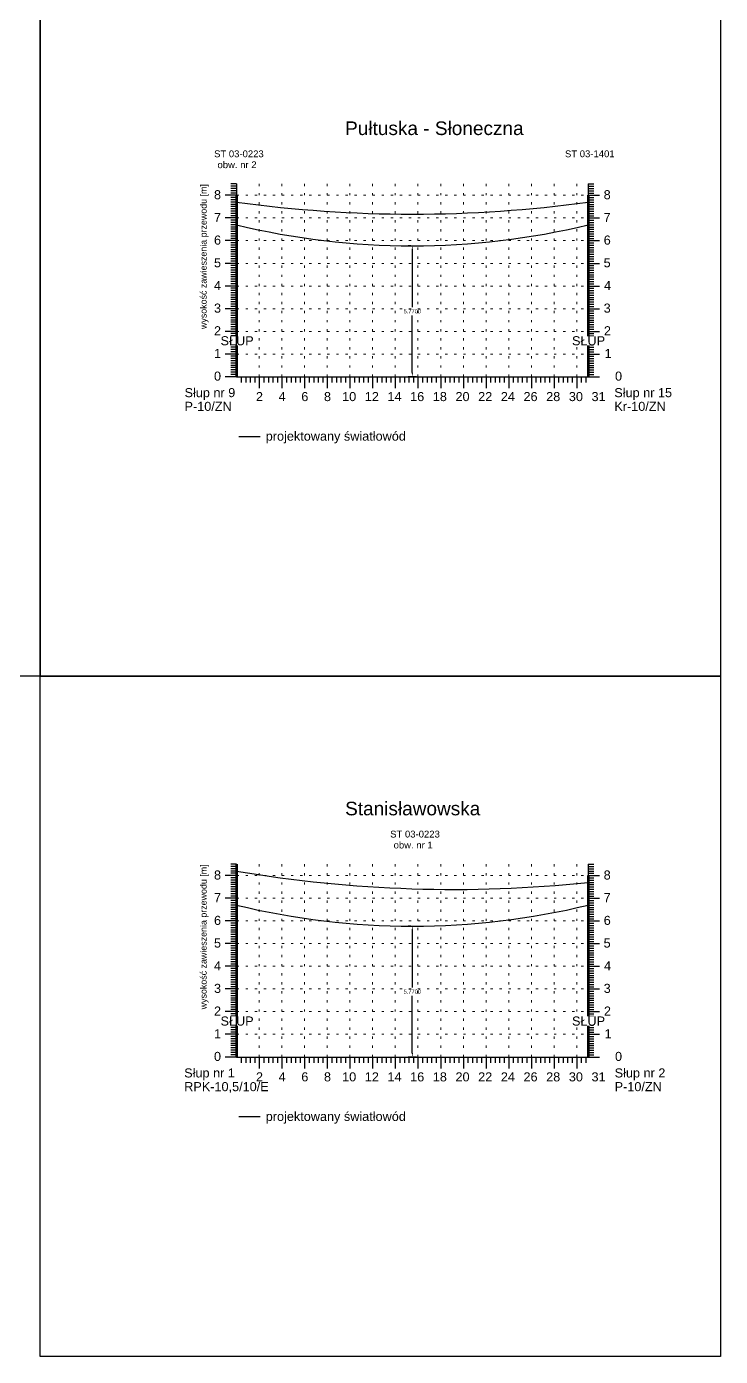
# Model space of a CAD drawing. Header units: metres. Extents: x -155 to 1812, y 681 to 886.
# Drawn here: x 593.9 to 624.5, y 740.5 to 799.2 of the extents above; entities that cross this region are included whole.
import ezdxf

# ---------------------------------------------------------------- set-up
doc = ezdxf.new("R2010")
doc.units = ezdxf.units.M
doc.header["$MEASUREMENT"] = 0
doc.linetypes.add('ACAD_ISO07W100', pattern=[3, 0, -3])
doc.layers.add('ramka', color=7, linetype='Continuous', plot=False)
doc.styles.get("Standard").update_dxf_attribs({"font": 'arial.ttf'})
doc.dimstyles.get("Standard").update_dxf_attribs({"dimtxt": 0.18, "dimasz": 0.18, "dimexe": 0.18, "dimexo": 0.0625, "dimgap": 0.09, "dimtad": 0, "dimtih": 1, "dimtoh": 1, "dimdec": 4, "dimzin": 0, "dimdsep": 46, "dimtxsty": 'Standard', "dimcen": 0.09, "dimadec": 0, "dimazin": 0, "dimtfac": 1, "dimtdec": 4, "dimtofl": 0, "dimtmove": 0, "dimatfit": 3, "dimfxl": 1, "dimtolj": 1, "dimtzin": 0, "dimarcsym": 0})

# ---------------------------------------------------------------- blocks, each defined once
blk = doc.blocks.new('*D354')
at = {"color": 0, "lineweight": -2}
for p, q in [((610.893, 789.495), (610.775, 789.495)), ((610.955, 789.315), (610.955, 786.792)), ((610.955, 783.905), (610.955, 786.428)), ((611.143, 783.725), (610.775, 783.725))]:
    blk.add_line(p, q, dxfattribs=at)
at = {"color": 0}
for points in [[(610.985, 789.315), (610.925, 789.315), (610.955, 789.495)], [(610.925, 783.905), (610.985, 783.905), (610.955, 783.725)]]:
    blk.add_solid(points, dxfattribs=at)
at = {"layer": 'Defpoints', "color": 0}
for p in [(610.955, 789.495), (610.955, 783.725), (611.205, 783.725)]:
    blk.add_point(p, dxfattribs=at)
at = {"color": 0, "lineweight": 25, "insert": (610.955, 786.61), "char_height": 0.18, "attachment_point": 5}
blk.add_mtext('\\A1;5.7700', dxfattribs=at)
blk = doc.blocks.new('*D245')
at = {"color": 0, "lineweight": -2}
for p, q in [((610.893, 759.495), (610.775, 759.495)), ((610.955, 759.315), (610.955, 756.792)), ((610.955, 753.905), (610.955, 756.428)), ((611.143, 753.725), (610.775, 753.725))]:
    blk.add_line(p, q, dxfattribs=at)
at = {"color": 0}
for points in [[(610.985, 759.315), (610.925, 759.315), (610.955, 759.495)], [(610.925, 753.905), (610.985, 753.905), (610.955, 753.725)]]:
    blk.add_solid(points, dxfattribs=at)
at = {"layer": 'Defpoints', "color": 0}
for p in [(610.955, 759.495), (610.955, 753.725), (611.205, 753.725)]:
    blk.add_point(p, dxfattribs=at)
at = {"color": 0, "lineweight": 25, "insert": (610.955, 756.61), "char_height": 0.18, "attachment_point": 5}
blk.add_mtext('\\A1;5.7700', dxfattribs=at)

msp = doc.modelspace()

# ---------------------------------------------------------------- linework, layer by layer
for p, q in [((603.2051, 791.72519), (602.7051, 791.72519)), ((603.2051, 791.72519), (602.7051, 791.72519)), ((603.2051, 792.22519), (602.9551, 792.22519)), ((603.2051, 792.12519), (602.9551, 792.12519)), ((603.2051, 792.02519), (602.9551, 792.02519)), ((603.2051, 791.92519), (602.9551, 791.92519)), ((603.2051, 791.82519), (602.9551, 791.82519)), ((603.2051, 792.22519), (603.2051, 783.72519)), ((618.7051, 792.22519), (618.7051, 783.72519)), ((618.7051, 792.22519), (618.9551, 792.22519)), ((618.7051, 792.12519), (618.9551, 792.12519)), ((618.7051, 792.02519), (618.9551, 792.02519)), ((618.7051, 791.92519), (618.9551, 791.92519)), ((618.7051, 791.82519), (618.9551, 791.82519)), ((618.7051, 791.72519), (619.2051, 791.72519)), ((618.7051, 791.72519), (619.2051, 791.72519)), ((603.2051, 791.62519), (602.9551, 791.62519)), ((603.2051, 791.52519), (602.9551, 791.52519)), ((603.2051, 791.42519), (602.9551, 791.42519)), ((603.2051, 791.32519), (602.9551, 791.32519)), ((603.2051, 791.22519), (602.9551, 791.22519)), ((603.2051, 791.12519), (602.9551, 791.12519)), ((618.7051, 791.62519), (618.9551, 791.62519)), ((618.7051, 791.52519), (618.9551, 791.52519)), ((618.7051, 791.42519), (618.9551, 791.42519)), ((618.7051, 791.32519), (618.9551, 791.32519)), ((618.7051, 791.22519), (618.9551, 791.22519)), ((618.7051, 791.12519), (618.9551, 791.12519)), ((603.2051, 790.72519), (602.7051, 790.72519)), ((603.2051, 790.72519), (602.7051, 790.72519)), ((603.2051, 791.02519), (602.9551, 791.02519)), ((603.2051, 790.92519), (602.9551, 790.92519)), ((603.2051, 790.82519), (602.9551, 790.82519)), ((603.2051, 790.62519), (602.9551, 790.62519)), ((603.2051, 790.52519), (602.9551, 790.52519)), ((618.7051, 791.02519), (618.9551, 791.02519)), ((618.7051, 790.92519), (618.9551, 790.92519)), ((618.7051, 790.82519), (618.9551, 790.82519)), ((618.7051, 790.72519), (619.2051, 790.72519)), ((618.7051, 790.72519), (619.2051, 790.72519)), ((618.7051, 790.62519), (618.9551, 790.62519)), ((618.7051, 790.52519), (618.9551, 790.52519)), ((603.2051, 790.42519), (602.9551, 790.42519)), ((603.2051, 790.32519), (602.9551, 790.32519)), ((603.2051, 790.22519), (602.9551, 790.22519)), ((603.2051, 790.12519), (602.9551, 790.12519)), ((603.2051, 790.02519), (602.9551, 790.02519)), ((618.7051, 790.42519), (618.9551, 790.42519)), ((618.7051, 790.32519), (618.9551, 790.32519)), ((618.7051, 790.22519), (618.9551, 790.22519)), ((618.7051, 790.12519), (618.9551, 790.12519)), ((618.7051, 790.02519), (618.9551, 790.02519)), ((603.2051, 789.72519), (602.7051, 789.72519)), ((603.2051, 789.72519), (602.7051, 789.72519)), ((603.2051, 789.92519), (602.9551, 789.92519)), ((603.2051, 789.82519), (602.9551, 789.82519)), ((603.2051, 789.62519), (602.9551, 789.62519)), ((603.2051, 789.52519), (602.9551, 789.52519)), ((603.2051, 789.42519), (602.9551, 789.42519)), ((618.7051, 789.92519), (618.9551, 789.92519)), ((618.7051, 789.82519), (618.9551, 789.82519)), ((618.7051, 789.72519), (619.2051, 789.72519)), ((618.7051, 789.72519), (619.2051, 789.72519)), ((618.7051, 789.62519), (618.9551, 789.62519)), ((618.7051, 789.52519), (618.9551, 789.52519)), ((618.7051, 789.42519), (618.9551, 789.42519)), ((603.2051, 789.32519), (602.9551, 789.32519)), ((603.2051, 789.22519), (602.9551, 789.22519)), ((603.2051, 789.12519), (602.9551, 789.12519)), ((603.2051, 789.02519), (602.9551, 789.02519)), ((603.2051, 788.92519), (602.9551, 788.92519)), ((603.2051, 788.82519), (602.9551, 788.82519)), ((618.7051, 789.32519), (618.9551, 789.32519)), ((618.7051, 789.22519), (618.9551, 789.22519)), ((618.7051, 789.12519), (618.9551, 789.12519)), ((618.7051, 789.02519), (618.9551, 789.02519)), ((618.7051, 788.92519), (618.9551, 788.92519)), ((618.7051, 788.82519), (618.9551, 788.82519)), ((603.2051, 788.72519), (602.7051, 788.72519)), ((603.2051, 788.72519), (602.7051, 788.72519)), ((603.2051, 788.62519), (602.9551, 788.62519)), ((603.2051, 788.52519), (602.9551, 788.52519)), ((603.2051, 788.42519), (602.9551, 788.42519)), ((603.2051, 788.32519), (602.9551, 788.32519)), ((603.2051, 788.22519), (602.9551, 788.22519)), ((618.7051, 788.72519), (619.2051, 788.72519)), ((618.7051, 788.72519), (619.2051, 788.72519)), ((618.7051, 788.62519), (618.9551, 788.62519)), ((618.7051, 788.52519), (618.9551, 788.52519)), ((618.7051, 788.42519), (618.9551, 788.42519)), ((618.7051, 788.32519), (618.9551, 788.32519)), ((618.7051, 788.22519), (618.9551, 788.22519)), ((603.2051, 787.72519), (602.7051, 787.72519)), ((603.2051, 787.72519), (602.7051, 787.72519)), ((603.2051, 788.12519), (602.9551, 788.12519)), ((603.2051, 788.02519), (602.9551, 788.02519)), ((603.2051, 787.92519), (602.9551, 787.92519)), ((603.2051, 787.82519), (602.9551, 787.82519)), ((603.2051, 787.62519), (602.9551, 787.62519)), ((618.7051, 788.12519), (618.9551, 788.12519)), ((618.7051, 788.02519), (618.9551, 788.02519)), ((618.7051, 787.92519), (618.9551, 787.92519)), ((618.7051, 787.82519), (618.9551, 787.82519)), ((618.7051, 787.72519), (619.2051, 787.72519)), ((618.7051, 787.72519), (619.2051, 787.72519)), ((618.7051, 787.62519), (618.9551, 787.62519)), ((603.2051, 787.52519), (602.9551, 787.52519)), ((603.2051, 787.42519), (602.9551, 787.42519)), ((603.2051, 787.32519), (602.9551, 787.32519)), ((603.2051, 787.22519), (602.9551, 787.22519)), ((603.2051, 787.12519), (602.9551, 787.12519)), ((603.2051, 787.02519), (602.9551, 787.02519)), ((618.7051, 787.52519), (618.9551, 787.52519)), ((618.7051, 787.42519), (618.9551, 787.42519)), ((618.7051, 787.32519), (618.9551, 787.32519)), ((618.7051, 787.22519), (618.9551, 787.22519)), ((618.7051, 787.12519), (618.9551, 787.12519)), ((618.7051, 787.02519), (618.9551, 787.02519)), ((603.2051, 786.72519), (602.7051, 786.72519)), ((603.2051, 786.72519), (602.7051, 786.72519)), ((603.2051, 786.92519), (602.9551, 786.92519)), ((603.2051, 786.82519), (602.9551, 786.82519)), ((603.2051, 786.62519), (602.9551, 786.62519)), ((603.2051, 786.52519), (602.9551, 786.52519)), ((603.2051, 786.42519), (602.9551, 786.42519)), ((618.7051, 786.92519), (618.9551, 786.92519)), ((618.7051, 786.82519), (618.9551, 786.82519)), ((618.7051, 786.72519), (619.2051, 786.72519)), ((618.7051, 786.72519), (619.2051, 786.72519)), ((618.7051, 786.62519), (618.9551, 786.62519)), ((618.7051, 786.52519), (618.9551, 786.52519)), ((618.7051, 786.42519), (618.9551, 786.42519)), ((603.2051, 786.32519), (602.9551, 786.32519)), ((603.2051, 786.22519), (602.9551, 786.22519)), ((603.2051, 786.12519), (602.9551, 786.12519)), ((603.2051, 786.02519), (602.9551, 786.02519)), ((603.2051, 785.92519), (602.9551, 785.92519)), ((603.2051, 785.82519), (602.9551, 785.82519)), ((618.7051, 786.32519), (618.9551, 786.32519)), ((618.7051, 786.22519), (618.9551, 786.22519)), ((618.7051, 786.12519), (618.9551, 786.12519)), ((618.7051, 786.02519), (618.9551, 786.02519)), ((618.7051, 785.92519), (618.9551, 785.92519)), ((618.7051, 785.82519), (618.9551, 785.82519)), ((603.2051, 785.72519), (602.7051, 785.72519)), ((603.2051, 785.72519), (602.7051, 785.72519)), ((603.2051, 785.62519), (602.9551, 785.62519)), ((603.2051, 785.52519), (602.9551, 785.52519)), ((603.2051, 785.42519), (602.9551, 785.42519)), ((603.2051, 785.32519), (602.9551, 785.32519)), ((618.7051, 785.72519), (619.2051, 785.72519)), ((618.7051, 785.72519), (619.2051, 785.72519)), ((618.7051, 785.62519), (618.9551, 785.62519)), ((618.7051, 785.52519), (618.9551, 785.52519)), ((618.7051, 785.42519), (618.9551, 785.42519)), ((618.7051, 785.32519), (618.9551, 785.32519)), ((603.2051, 784.72519), (602.7051, 784.72519)), ((603.2051, 784.72519), (602.7051, 784.72519)), ((603.2051, 785.22519), (602.9551, 785.22519)), ((603.2051, 785.12519), (602.9551, 785.12519)), ((603.2051, 785.02519), (602.9551, 785.02519)), ((603.2051, 784.92519), (602.9551, 784.92519)), ((603.2051, 784.82519), (602.9551, 784.82519)), ((618.7051, 785.22519), (618.9551, 785.22519)), ((618.7051, 785.12519), (618.9551, 785.12519)), ((618.7051, 785.02519), (618.9551, 785.02519)), ((618.7051, 784.92519), (618.9551, 784.92519)), ((618.7051, 784.82519), (618.9551, 784.82519)), ((618.7051, 784.72519), (619.2051, 784.72519)), ((618.7051, 784.72519), (619.2051, 784.72519)), ((603.2051, 784.62519), (602.9551, 784.62519)), ((603.2051, 784.52519), (602.9551, 784.52519)), ((603.2051, 784.42519), (602.9551, 784.42519)), ((603.2051, 784.32519), (602.9551, 784.32519)), ((603.2051, 784.22519), (602.9551, 784.22519)), ((603.2051, 784.12519), (602.9551, 784.12519)), ((618.7051, 784.62519), (618.9551, 784.62519)), ((618.7051, 784.52519), (618.9551, 784.52519)), ((618.7051, 784.42519), (618.9551, 784.42519)), ((618.7051, 784.32519), (618.9551, 784.32519)), ((618.7051, 784.22519), (618.9551, 784.22519)), ((618.7051, 784.12519), (618.9551, 784.12519)), ((603.2051, 783.72519), (602.7051, 783.72519)), ((603.2051, 784.02519), (602.9551, 784.02519)), ((603.2051, 783.92519), (602.9551, 783.92519)), ((603.2051, 783.82519), (602.9551, 783.82519)), ((603.2051, 783.72519), (602.9551, 783.72519)), ((603.2051, 783.72519), (619.2051, 783.72519)), ((603.4051, 783.72519), (603.4051, 783.47519)), ((603.6051, 783.72519), (603.6051, 783.47519)), ((603.8051, 783.72519), (603.8051, 783.47519)), ((604.0051, 783.72519), (604.0051, 783.47519)), ((604.2051, 783.72519), (604.2051, 783.22519)), ((604.4051, 783.72519), (604.4051, 783.47519)), ((604.6051, 783.72519), (604.6051, 783.47519)), ((604.8051, 783.72519), (604.8051, 783.47519)), ((605.0051, 783.72519), (605.0051, 783.47519)), ((605.2051, 783.72519), (605.2051, 783.22519)), ((605.4051, 783.72519), (605.4051, 783.47519)), ((605.6051, 783.72519), (605.6051, 783.47519)), ((605.8051, 783.72519), (605.8051, 783.47519)), ((606.0051, 783.72519), (606.0051, 783.47519)), ((606.2051, 783.72519), (606.2051, 783.22519)), ((606.4051, 783.72519), (606.4051, 783.47519)), ((606.6051, 783.72519), (606.6051, 783.47519)), ((606.8051, 783.72519), (606.8051, 783.47519)), ((607.0051, 783.72519), (607.0051, 783.47519)), ((607.2051, 783.72519), (607.2051, 783.22519)), ((607.4051, 783.72519), (607.4051, 783.47519)), ((607.6051, 783.72519), (607.6051, 783.47519)), ((607.8051, 783.72519), (607.8051, 783.47519)), ((608.0051, 783.72519), (608.0051, 783.47519)), ((608.2051, 783.72519), (608.2051, 783.22519)), ((608.4051, 783.72519), (608.4051, 783.47519)), ((608.6051, 783.72519), (608.6051, 783.47519)), ((608.8051, 783.72519), (608.8051, 783.47519)), ((609.0051, 783.72519), (609.0051, 783.47519)), ((609.2051, 783.72519), (609.2051, 783.22519)), ((609.4051, 783.72519), (609.4051, 783.47519)), ((609.6051, 783.72519), (609.6051, 783.47519)), ((609.8051, 783.72519), (609.8051, 783.47519)), ((610.0051, 783.72519), (610.0051, 783.47519)), ((610.2051, 783.72519), (610.2051, 783.22519)), ((610.4051, 783.72519), (610.4051, 783.47519)), ((610.6051, 783.72519), (610.6051, 783.47519)), ((610.8051, 783.72519), (610.8051, 783.47519)), ((611.0051, 783.72519), (611.0051, 783.47519)), ((611.2051, 783.72519), (611.2051, 783.22519)), ((611.4051, 783.72519), (611.4051, 783.47519)), ((611.6051, 783.72519), (611.6051, 783.47519)), ((611.8051, 783.72519), (611.8051, 783.47519)), ((612.0051, 783.72519), (612.0051, 783.47519)), ((612.2051, 783.72519), (612.2051, 783.22519)), ((612.4051, 783.72519), (612.4051, 783.47519)), ((612.6051, 783.72519), (612.6051, 783.47519)), ((612.8051, 783.72519), (612.8051, 783.47519)), ((613.0051, 783.72519), (613.0051, 783.47519)), ((613.2051, 783.72519), (613.2051, 783.22519)), ((613.4051, 783.72519), (613.4051, 783.47519)), ((613.6051, 783.72519), (613.6051, 783.47519)), ((613.8051, 783.72519), (613.8051, 783.47519)), ((614.0051, 783.72519), (614.0051, 783.47519)), ((614.2051, 783.72519), (614.2051, 783.22519)), ((614.4051, 783.72519), (614.4051, 783.47519)), ((614.6051, 783.72519), (614.6051, 783.47519)), ((614.8051, 783.72519), (614.8051, 783.47519)), ((615.0051, 783.72519), (615.0051, 783.47519)), ((615.2051, 783.72519), (615.2051, 783.22519)), ((615.4051, 783.72519), (615.4051, 783.47519)), ((615.6051, 783.72519), (615.6051, 783.47519)), ((615.8051, 783.72519), (615.8051, 783.47519)), ((616.0051, 783.72519), (616.0051, 783.47519)), ((616.2051, 783.72519), (616.2051, 783.22519)), ((616.4051, 783.72519), (616.4051, 783.47519)), ((616.6051, 783.72519), (616.6051, 783.47519)), ((616.8051, 783.72519), (616.8051, 783.47519)), ((617.0051, 783.72519), (617.0051, 783.47519)), ((617.2051, 783.72519), (617.2051, 783.22519)), ((617.4051, 783.72519), (617.4051, 783.47519)), ((617.6051, 783.72519), (617.6051, 783.47519)), ((617.8051, 783.72519), (617.8051, 783.47519)), ((618.0051, 783.72519), (618.0051, 783.47519)), ((618.2051, 783.72519), (618.2051, 783.22519)), ((618.4051, 783.72519), (618.4051, 783.47519)), ((618.6051, 783.72519), (618.6051, 783.47519)), ((618.7051, 784.02519), (618.9551, 784.02519)), ((618.7051, 783.92519), (618.9551, 783.92519)), ((618.7051, 783.82519), (618.9551, 783.82519)), ((618.7051, 783.72519), (619.2051, 783.72519)), ((618.7051, 783.72519), (618.9551, 783.72519)), ((603.2051, 762.22519), (602.9551, 762.22519)), ((603.2051, 762.12519), (602.9551, 762.12519)), ((603.2051, 762.02519), (602.9551, 762.02519)), ((603.2051, 761.92519), (602.9551, 761.92519)), ((603.2051, 761.82519), (602.9551, 761.82519)), ((603.2051, 762.22519), (603.2051, 753.72519)), ((618.7051, 762.22519), (618.7051, 753.72519)), ((618.7051, 762.22519), (618.9551, 762.22519)), ((618.7051, 762.12519), (618.9551, 762.12519)), ((618.7051, 762.02519), (618.9551, 762.02519)), ((618.7051, 761.92519), (618.9551, 761.92519)), ((618.7051, 761.82519), (618.9551, 761.82519)), ((603.2051, 761.72519), (602.7051, 761.72519)), ((603.2051, 761.72519), (602.7051, 761.72519)), ((603.2051, 761.62519), (602.9551, 761.62519)), ((603.2051, 761.52519), (602.9551, 761.52519)), ((603.2051, 761.42519), (602.9551, 761.42519)), ((603.2051, 761.32519), (602.9551, 761.32519)), ((603.2051, 761.22519), (602.9551, 761.22519)), ((618.7051, 761.72519), (619.2051, 761.72519)), ((618.7051, 761.72519), (619.2051, 761.72519)), ((618.7051, 761.62519), (618.9551, 761.62519)), ((618.7051, 761.52519), (618.9551, 761.52519)), ((618.7051, 761.42519), (618.9551, 761.42519)), ((618.7051, 761.32519), (618.9551, 761.32519)), ((618.7051, 761.22519), (618.9551, 761.22519)), ((603.2051, 760.72519), (602.7051, 760.72519)), ((603.2051, 760.72519), (602.7051, 760.72519)), ((603.2051, 761.12519), (602.9551, 761.12519)), ((603.2051, 761.02519), (602.9551, 761.02519)), ((603.2051, 760.92519), (602.9551, 760.92519)), ((603.2051, 760.82519), (602.9551, 760.82519)), ((603.2051, 760.62519), (602.9551, 760.62519)), ((618.7051, 761.12519), (618.9551, 761.12519)), ((618.7051, 761.02519), (618.9551, 761.02519)), ((618.7051, 760.92519), (618.9551, 760.92519)), ((618.7051, 760.82519), (618.9551, 760.82519)), ((618.7051, 760.72519), (619.2051, 760.72519)), ((618.7051, 760.72519), (619.2051, 760.72519)), ((618.7051, 760.62519), (618.9551, 760.62519)), ((603.2051, 760.52519), (602.9551, 760.52519)), ((603.2051, 760.42519), (602.9551, 760.42519)), ((603.2051, 760.32519), (602.9551, 760.32519)), ((603.2051, 760.22519), (602.9551, 760.22519)), ((603.2051, 760.12519), (602.9551, 760.12519)), ((603.2051, 760.02519), (602.9551, 760.02519)), ((618.7051, 760.52519), (618.9551, 760.52519)), ((618.7051, 760.42519), (618.9551, 760.42519)), ((618.7051, 760.32519), (618.9551, 760.32519)), ((618.7051, 760.22519), (618.9551, 760.22519)), ((618.7051, 760.12519), (618.9551, 760.12519)), ((618.7051, 760.02519), (618.9551, 760.02519)), ((603.2051, 759.72519), (602.7051, 759.72519)), ((603.2051, 759.72519), (602.7051, 759.72519)), ((603.2051, 759.92519), (602.9551, 759.92519)), ((603.2051, 759.82519), (602.9551, 759.82519)), ((603.2051, 759.62519), (602.9551, 759.62519)), ((603.2051, 759.52519), (602.9551, 759.52519)), ((618.7051, 759.92519), (618.9551, 759.92519)), ((618.7051, 759.82519), (618.9551, 759.82519)), ((618.7051, 759.72519), (619.2051, 759.72519)), ((618.7051, 759.72519), (619.2051, 759.72519)), ((618.7051, 759.62519), (618.9551, 759.62519)), ((618.7051, 759.52519), (618.9551, 759.52519)), ((603.2051, 759.42519), (602.9551, 759.42519)), ((603.2051, 759.32519), (602.9551, 759.32519)), ((603.2051, 759.22519), (602.9551, 759.22519)), ((603.2051, 759.12519), (602.9551, 759.12519)), ((603.2051, 759.02519), (602.9551, 759.02519)), ((603.2051, 758.92519), (602.9551, 758.92519)), ((618.7051, 759.42519), (618.9551, 759.42519)), ((618.7051, 759.32519), (618.9551, 759.32519)), ((618.7051, 759.22519), (618.9551, 759.22519)), ((618.7051, 759.12519), (618.9551, 759.12519)), ((618.7051, 759.02519), (618.9551, 759.02519)), ((618.7051, 758.92519), (618.9551, 758.92519)), ((603.2051, 758.72519), (602.7051, 758.72519)), ((603.2051, 758.72519), (602.7051, 758.72519)), ((603.2051, 758.82519), (602.9551, 758.82519)), ((603.2051, 758.62519), (602.9551, 758.62519)), ((603.2051, 758.52519), (602.9551, 758.52519)), ((603.2051, 758.42519), (602.9551, 758.42519)), ((603.2051, 758.32519), (602.9551, 758.32519)), ((618.7051, 758.82519), (618.9551, 758.82519)), ((618.7051, 758.72519), (619.2051, 758.72519)), ((618.7051, 758.72519), (619.2051, 758.72519)), ((618.7051, 758.62519), (618.9551, 758.62519)), ((618.7051, 758.52519), (618.9551, 758.52519)), ((618.7051, 758.42519), (618.9551, 758.42519)), ((618.7051, 758.32519), (618.9551, 758.32519)), ((603.2051, 757.72519), (602.7051, 757.72519)), ((603.2051, 757.72519), (602.7051, 757.72519)), ((603.2051, 758.22519), (602.9551, 758.22519)), ((603.2051, 758.12519), (602.9551, 758.12519)), ((603.2051, 758.02519), (602.9551, 758.02519)), ((603.2051, 757.92519), (602.9551, 757.92519)), ((603.2051, 757.82519), (602.9551, 757.82519)), ((618.7051, 758.22519), (618.9551, 758.22519)), ((618.7051, 758.12519), (618.9551, 758.12519)), ((618.7051, 758.02519), (618.9551, 758.02519)), ((618.7051, 757.92519), (618.9551, 757.92519)), ((618.7051, 757.82519), (618.9551, 757.82519)), ((618.7051, 757.72519), (619.2051, 757.72519)), ((618.7051, 757.72519), (619.2051, 757.72519)), ((603.2051, 757.62519), (602.9551, 757.62519)), ((603.2051, 757.52519), (602.9551, 757.52519)), ((603.2051, 757.42519), (602.9551, 757.42519)), ((603.2051, 757.32519), (602.9551, 757.32519)), ((603.2051, 757.22519), (602.9551, 757.22519)), ((603.2051, 757.12519), (602.9551, 757.12519)), ((618.7051, 757.62519), (618.9551, 757.62519)), ((618.7051, 757.52519), (618.9551, 757.52519)), ((618.7051, 757.42519), (618.9551, 757.42519)), ((618.7051, 757.32519), (618.9551, 757.32519)), ((618.7051, 757.22519), (618.9551, 757.22519)), ((618.7051, 757.12519), (618.9551, 757.12519)), ((603.2051, 756.72519), (602.7051, 756.72519)), ((603.2051, 756.72519), (602.7051, 756.72519)), ((603.2051, 757.02519), (602.9551, 757.02519)), ((603.2051, 756.92519), (602.9551, 756.92519)), ((603.2051, 756.82519), (602.9551, 756.82519)), ((603.2051, 756.62519), (602.9551, 756.62519)), ((603.2051, 756.52519), (602.9551, 756.52519)), ((618.7051, 757.02519), (618.9551, 757.02519)), ((618.7051, 756.92519), (618.9551, 756.92519)), ((618.7051, 756.82519), (618.9551, 756.82519)), ((618.7051, 756.72519), (619.2051, 756.72519)), ((618.7051, 756.72519), (619.2051, 756.72519)), ((618.7051, 756.62519), (618.9551, 756.62519)), ((618.7051, 756.52519), (618.9551, 756.52519)), ((603.2051, 756.42519), (602.9551, 756.42519)), ((603.2051, 756.32519), (602.9551, 756.32519)), ((603.2051, 756.22519), (602.9551, 756.22519)), ((603.2051, 756.12519), (602.9551, 756.12519)), ((603.2051, 756.02519), (602.9551, 756.02519)), ((603.2051, 755.92519), (602.9551, 755.92519)), ((618.7051, 756.42519), (618.9551, 756.42519)), ((618.7051, 756.32519), (618.9551, 756.32519)), ((618.7051, 756.22519), (618.9551, 756.22519)), ((618.7051, 756.12519), (618.9551, 756.12519)), ((618.7051, 756.02519), (618.9551, 756.02519)), ((618.7051, 755.92519), (618.9551, 755.92519)), ((603.2051, 755.72519), (602.7051, 755.72519)), ((603.2051, 755.72519), (602.7051, 755.72519)), ((603.2051, 755.82519), (602.9551, 755.82519)), ((603.2051, 755.62519), (602.9551, 755.62519)), ((603.2051, 755.52519), (602.9551, 755.52519)), ((603.2051, 755.42519), (602.9551, 755.42519)), ((618.7051, 755.82519), (618.9551, 755.82519)), ((618.7051, 755.72519), (619.2051, 755.72519)), ((618.7051, 755.72519), (619.2051, 755.72519)), ((618.7051, 755.62519), (618.9551, 755.62519)), ((618.7051, 755.52519), (618.9551, 755.52519)), ((618.7051, 755.42519), (618.9551, 755.42519)), ((603.2051, 755.32519), (602.9551, 755.32519)), ((603.2051, 755.22519), (602.9551, 755.22519)), ((603.2051, 755.12519), (602.9551, 755.12519)), ((603.2051, 755.02519), (602.9551, 755.02519)), ((603.2051, 754.92519), (602.9551, 754.92519)), ((603.2051, 754.82519), (602.9551, 754.82519)), ((618.7051, 755.32519), (618.9551, 755.32519)), ((618.7051, 755.22519), (618.9551, 755.22519)), ((618.7051, 755.12519), (618.9551, 755.12519)), ((618.7051, 755.02519), (618.9551, 755.02519)), ((618.7051, 754.92519), (618.9551, 754.92519)), ((618.7051, 754.82519), (618.9551, 754.82519)), ((603.2051, 754.72519), (602.7051, 754.72519)), ((603.2051, 754.72519), (602.7051, 754.72519)), ((603.2051, 754.62519), (602.9551, 754.62519)), ((603.2051, 754.52519), (602.9551, 754.52519)), ((603.2051, 754.42519), (602.9551, 754.42519)), ((603.2051, 754.32519), (602.9551, 754.32519)), ((603.2051, 754.22519), (602.9551, 754.22519)), ((618.7051, 754.72519), (619.2051, 754.72519)), ((618.7051, 754.72519), (619.2051, 754.72519)), ((618.7051, 754.62519), (618.9551, 754.62519)), ((618.7051, 754.52519), (618.9551, 754.52519)), ((618.7051, 754.42519), (618.9551, 754.42519)), ((618.7051, 754.32519), (618.9551, 754.32519)), ((618.7051, 754.22519), (618.9551, 754.22519)), ((603.2051, 753.72519), (602.7051, 753.72519)), ((603.2051, 754.12519), (602.9551, 754.12519)), ((603.2051, 754.02519), (602.9551, 754.02519)), ((603.2051, 753.92519), (602.9551, 753.92519)), ((603.2051, 753.82519), (602.9551, 753.82519)), ((603.2051, 753.72519), (602.9551, 753.72519)), ((603.2051, 753.72519), (619.2051, 753.72519)), ((603.4051, 753.72519), (603.4051, 753.47519)), ((603.6051, 753.72519), (603.6051, 753.47519)), ((603.8051, 753.72519), (603.8051, 753.47519)), ((604.0051, 753.72519), (604.0051, 753.47519)), ((604.2051, 753.72519), (604.2051, 753.22519)), ((604.4051, 753.72519), (604.4051, 753.47519)), ((604.6051, 753.72519), (604.6051, 753.47519)), ((604.8051, 753.72519), (604.8051, 753.47519)), ((605.0051, 753.72519), (605.0051, 753.47519)), ((605.2051, 753.72519), (605.2051, 753.22519)), ((605.4051, 753.72519), (605.4051, 753.47519)), ((605.6051, 753.72519), (605.6051, 753.47519)), ((605.8051, 753.72519), (605.8051, 753.47519)), ((606.0051, 753.72519), (606.0051, 753.47519)), ((606.2051, 753.72519), (606.2051, 753.22519)), ((606.4051, 753.72519), (606.4051, 753.47519)), ((606.6051, 753.72519), (606.6051, 753.47519)), ((606.8051, 753.72519), (606.8051, 753.47519)), ((607.0051, 753.72519), (607.0051, 753.47519)), ((607.2051, 753.72519), (607.2051, 753.22519)), ((607.4051, 753.72519), (607.4051, 753.47519)), ((607.6051, 753.72519), (607.6051, 753.47519)), ((607.8051, 753.72519), (607.8051, 753.47519)), ((608.0051, 753.72519), (608.0051, 753.47519)), ((608.2051, 753.72519), (608.2051, 753.22519)), ((608.4051, 753.72519), (608.4051, 753.47519)), ((608.6051, 753.72519), (608.6051, 753.47519)), ((608.8051, 753.72519), (608.8051, 753.47519)), ((609.0051, 753.72519), (609.0051, 753.47519)), ((609.2051, 753.72519), (609.2051, 753.22519)), ((609.4051, 753.72519), (609.4051, 753.47519)), ((609.6051, 753.72519), (609.6051, 753.47519)), ((609.8051, 753.72519), (609.8051, 753.47519)), ((610.0051, 753.72519), (610.0051, 753.47519)), ((610.2051, 753.72519), (610.2051, 753.22519)), ((610.4051, 753.72519), (610.4051, 753.47519)), ((610.6051, 753.72519), (610.6051, 753.47519)), ((610.8051, 753.72519), (610.8051, 753.47519)), ((611.0051, 753.72519), (611.0051, 753.47519)), ((611.2051, 753.72519), (611.2051, 753.22519)), ((611.4051, 753.72519), (611.4051, 753.47519)), ((611.6051, 753.72519), (611.6051, 753.47519)), ((611.8051, 753.72519), (611.8051, 753.47519)), ((612.0051, 753.72519), (612.0051, 753.47519)), ((612.2051, 753.72519), (612.2051, 753.22519)), ((612.4051, 753.72519), (612.4051, 753.47519)), ((612.6051, 753.72519), (612.6051, 753.47519)), ((612.8051, 753.72519), (612.8051, 753.47519)), ((613.0051, 753.72519), (613.0051, 753.47519)), ((613.2051, 753.72519), (613.2051, 753.22519)), ((613.4051, 753.72519), (613.4051, 753.47519)), ((613.6051, 753.72519), (613.6051, 753.47519)), ((613.8051, 753.72519), (613.8051, 753.47519)), ((614.0051, 753.72519), (614.0051, 753.47519)), ((614.2051, 753.72519), (614.2051, 753.22519)), ((614.4051, 753.72519), (614.4051, 753.47519)), ((614.6051, 753.72519), (614.6051, 753.47519)), ((614.8051, 753.72519), (614.8051, 753.47519)), ((615.0051, 753.72519), (615.0051, 753.47519)), ((615.2051, 753.72519), (615.2051, 753.22519)), ((615.4051, 753.72519), (615.4051, 753.47519)), ((615.6051, 753.72519), (615.6051, 753.47519)), ((615.8051, 753.72519), (615.8051, 753.47519)), ((616.0051, 753.72519), (616.0051, 753.47519)), ((616.2051, 753.72519), (616.2051, 753.22519)), ((616.4051, 753.72519), (616.4051, 753.47519)), ((616.6051, 753.72519), (616.6051, 753.47519)), ((616.8051, 753.72519), (616.8051, 753.47519)), ((617.0051, 753.72519), (617.0051, 753.47519)), ((617.2051, 753.72519), (617.2051, 753.22519)), ((617.4051, 753.72519), (617.4051, 753.47519)), ((617.6051, 753.72519), (617.6051, 753.47519)), ((617.8051, 753.72519), (617.8051, 753.47519)), ((618.0051, 753.72519), (618.0051, 753.47519)), ((618.2051, 753.72519), (618.2051, 753.22519)), ((618.4051, 753.72519), (618.4051, 753.47519)), ((618.6051, 753.72519), (618.6051, 753.47519)), ((618.7051, 754.12519), (618.9551, 754.12519)), ((618.7051, 754.02519), (618.9551, 754.02519)), ((618.7051, 753.92519), (618.9551, 753.92519)), ((618.7051, 753.82519), (618.9551, 753.82519)), ((618.7051, 753.72519), (619.2051, 753.72519)), ((618.7051, 753.72519), (618.9551, 753.72519))]:
    msp.add_line(p, q)
at = {"linetype": 'ACAD_ISO07W100', "lineweight": 15, "ltscale": 0.1}
for p, q in [((603.2051, 791.72519), (619.2051, 791.72519)), ((604.2051, 783.72519), (604.2051, 792.22519)), ((605.2051, 783.72519), (605.2051, 792.22519)), ((606.2051, 783.72519), (606.2051, 792.22519)), ((607.2051, 783.72519), (607.2051, 792.22519)), ((608.2051, 783.72519), (608.2051, 792.22519)), ((609.2051, 783.72519), (609.2051, 792.22519)), ((610.2051, 783.72519), (610.2051, 792.22519)), ((611.2051, 783.72519), (611.2051, 792.22519)), ((612.2051, 783.72519), (612.2051, 792.22519)), ((613.2051, 783.72519), (613.2051, 792.22519)), ((614.2051, 783.72519), (614.2051, 792.22519)), ((615.2051, 783.72519), (615.2051, 792.22519)), ((616.2051, 783.72519), (616.2051, 792.22519)), ((617.2051, 783.72519), (617.2051, 792.22519)), ((618.2051, 783.72519), (618.2051, 792.22519)), ((618.7051, 783.72519), (618.7051, 792.22519)), ((603.2051, 790.72519), (619.2051, 790.72519)), ((603.2051, 789.72519), (619.2051, 789.72519)), ((603.2051, 788.72519), (619.2051, 788.72519)), ((603.2051, 787.72519), (619.2051, 787.72519)), ((603.2051, 786.72519), (619.2051, 786.72519)), ((603.2051, 785.72519), (619.2051, 785.72519)), ((603.2051, 784.72519), (619.2051, 784.72519)), ((603.2051, 783.72519), (619.2051, 783.72519)), ((604.2051, 753.72519), (604.2051, 762.22519)), ((605.2051, 753.72519), (605.2051, 762.22519)), ((606.2051, 753.72519), (606.2051, 762.22519)), ((607.2051, 753.72519), (607.2051, 762.22519)), ((608.2051, 753.72519), (608.2051, 762.22519)), ((609.2051, 753.72519), (609.2051, 762.22519)), ((610.2051, 753.72519), (610.2051, 762.22519)), ((611.2051, 753.72519), (611.2051, 762.22519)), ((612.2051, 753.72519), (612.2051, 762.22519)), ((613.2051, 753.72519), (613.2051, 762.22519)), ((614.2051, 753.72519), (614.2051, 762.22519)), ((615.2051, 753.72519), (615.2051, 762.22519)), ((616.2051, 753.72519), (616.2051, 762.22519)), ((617.2051, 753.72519), (617.2051, 762.22519)), ((618.2051, 753.72519), (618.2051, 762.22519)), ((618.7051, 753.72519), (618.7051, 762.22519)), ((603.2051, 761.72519), (619.2051, 761.72519)), ((603.2051, 760.72519), (619.2051, 760.72519)), ((603.2051, 759.72519), (619.2051, 759.72519)), ((603.2051, 758.72519), (619.2051, 758.72519)), ((603.2051, 757.72519), (619.2051, 757.72519)), ((603.2051, 756.72519), (619.2051, 756.72519)), ((603.2051, 755.72519), (619.2051, 755.72519)), ((603.2051, 754.72519), (619.2051, 754.72519)), ((603.2051, 753.72519), (619.2051, 753.72519))]:
    msp.add_line(p, q, dxfattribs=at)
at = {"lineweight": 100}
for p, q in [((603.2051, 791.72519), (603.2051, 783.72519)), ((618.7051, 791.72519), (618.7051, 783.72519)), ((603.2051, 762.22519), (603.2051, 753.72519)), ((618.7051, 761.72519), (618.7051, 753.72519))]:
    msp.add_line(p, q, dxfattribs=at)
at = {"lineweight": 25}
for p, q in [((618.2051, 783.72519), (618.7051, 783.72519)), ((618.2051, 753.72519), (618.7051, 753.72519))]:
    msp.add_line(p, q, dxfattribs=at)
at = {"color": 3, "lineweight": 25}
for p, q in [((603.31065, 781.09497), (604.24124, 781.09497)), ((603.31065, 751.09497), (604.24124, 751.09497))]:
    msp.add_line(p, q, dxfattribs=at)
at = {"lineweight": 25}
for points in [[(564.54271, 800.52182), (594.54271, 800.52182), (594.54271, 770.52182), (564.54271, 770.52182), (564.54271, 800.52182)], [(594.54271, 800.52182), (624.54271, 800.52182), (624.54271, 770.52182), (594.54271, 770.52182), (594.54271, 800.52182)], [(594.54271, 770.52182), (624.54271, 770.52182), (624.54271, 740.52182), (594.54271, 740.52182), (594.54271, 770.52182)]]:
    msp.add_lwpolyline(points, dxfattribs=at)
at = {"lineweight": 30}
for centre, radius, start, end in [((610.9551, 847.82292), 56.92774, 262.1755985, 277.8244015), ((612.77629, 818.13189), 57.01579, 260.3360588, 275.9687206)]:
    msp.add_arc(centre, radius, start, end, dxfattribs=at)
at = {"color": 3, "lineweight": 30}
for centre in [(610.9551, 822.25186), (610.9551, 792.25186)]:
    msp.add_arc(centre, 32.75667, 256.3144532, 283.6855468, dxfattribs=at)
at = {"layer": 'ramka'}
for p, q in [((603.2051, 783.72519), (610.9551, 783.72519)), ((603.2051, 783.72519), (610.9551, 783.72519)), ((603.2051, 783.72519), (610.9551, 783.72519)), ((603.2051, 753.72519), (610.9551, 753.72519)), ((603.2051, 753.72519), (610.9551, 753.72519)), ((603.2051, 753.72519), (610.9551, 753.72519))]:
    msp.add_line(p, q, dxfattribs=at)

# ---------------------------------------------------------------- texts
for s, height, p in [('Pułtuska - Słoneczna', 0.6, (607.99079, 794.38254)), ('ST 03-1401', 0.3, (617.68743, 793.40476)), ('obw. nr 2', 0.3, (602.36233, 792.92212)), ('8', 0.4, (602.20784, 791.5511)), ('8', 0.4, (619.39349, 791.5511)), ('7', 0.4, (602.20784, 790.5511)), ('7', 0.4, (619.39049, 790.5511)), ('6', 0.4, (602.20784, 789.5511)), ('6', 0.4, (619.39622, 789.5511)), ('5', 0.4, (602.20784, 788.5511)), ('5', 0.4, (619.39076, 788.5511)), ('4', 0.4, (602.20784, 787.5511)), ('4', 0.4, (619.4115, 787.5511)), ('3', 0.4, (602.20784, 786.5511)), ('3', 0.4, (619.39349, 786.5511)), ('2', 0.4, (602.20784, 785.5511)), ('2', 0.4, (619.40468, 785.5511)), ('1', 0.4, (602.20784, 784.5511)), ('1', 0.4, (619.43333, 784.5511)), ('0', 0.4, (602.20784, 783.5511)), ('0', 0.4, (619.89513, 783.5511)), ('Słup nr 9', 0.4, (600.90985, 782.82327)), ('2', 0.4, (604.05829, 782.64951)), ('4', 0.4, (605.05829, 782.64951)), ('6', 0.4, (606.05829, 782.64951)), ('8', 0.4, (607.05829, 782.64951)), ('10', 0.4, (607.85829, 782.64951)), ('12', 0.4, (608.85829, 782.64951)), ('14', 0.4, (609.85829, 782.64951)), ('16', 0.4, (610.85829, 782.64951)), ('18', 0.4, (611.85829, 782.64951)), ('20', 0.4, (612.85829, 782.64951)), ('22', 0.4, (613.85829, 782.64951)), ('24', 0.4, (614.85829, 782.64951)), ('26', 0.4, (615.85829, 782.64951)), ('28', 0.4, (616.85829, 782.64951)), ('30', 0.4, (617.85829, 782.64951)), ('31', 0.4, (618.85829, 782.64951)), ('Słup nr 15', 0.4, (619.86305, 782.82327)), ('P-10/ZN', 0.4, (600.90821, 782.21839)), ('Kr-10/ZN', 0.4, (619.86305, 782.21839)), ('projektowany światłowód', 0.4, (604.49, 780.90521)), ('Stanisławowska', 0.6, (607.99079, 764.38254)), ('ST 03-0223', 0.3, (609.97844, 763.40476)), ('obw. nr 1', 0.3, (610.12927, 762.92212)), ('8', 0.4, (602.20784, 761.5511)), ('8', 0.4, (619.39349, 761.5511)), ('7', 0.4, (602.20784, 760.5511)), ('7', 0.4, (619.39049, 760.5511)), ('6', 0.4, (602.20784, 759.5511)), ('6', 0.4, (619.39622, 759.5511)), ('5', 0.4, (602.20784, 758.5511)), ('5', 0.4, (619.39076, 758.5511)), ('4', 0.4, (602.20784, 757.5511)), ('4', 0.4, (619.4115, 757.5511)), ('3', 0.4, (602.20784, 756.5511)), ('3', 0.4, (619.39349, 756.5511)), ('2', 0.4, (602.20784, 755.5511)), ('2', 0.4, (619.40468, 755.5511)), ('1', 0.4, (602.20784, 754.5511)), ('1', 0.4, (619.43333, 754.5511)), ('0', 0.4, (602.20784, 753.5511)), ('0', 0.4, (619.89513, 753.5511)), ('Słup nr 1', 0.4, (600.89373, 752.82327)), ('2', 0.4, (604.05829, 752.64951)), ('4', 0.4, (605.05829, 752.64951)), ('6', 0.4, (606.05829, 752.64951)), ('8', 0.4, (607.05829, 752.64951)), ('10', 0.4, (607.85829, 752.64951)), ('12', 0.4, (608.85829, 752.64951)), ('14', 0.4, (609.85829, 752.64951)), ('16', 0.4, (610.85829, 752.64951)), ('18', 0.4, (611.85829, 752.64951)), ('20', 0.4, (612.85829, 752.64951)), ('22', 0.4, (613.85829, 752.64951)), ('24', 0.4, (614.85829, 752.64951)), ('26', 0.4, (615.85829, 752.64951)), ('28', 0.4, (616.85829, 752.64951)), ('30', 0.4, (617.85829, 752.64951)), ('31', 0.4, (618.85829, 752.64951)), ('Słup nr 2', 0.4, (619.87918, 752.82327)), ('RPK-10,5/10/E', 0.4, (600.89373, 752.21839)), ('P-10/ZN', 0.4, (619.87753, 752.21839)), ('projektowany światłowód', 0.4, (604.49, 750.90521))]:
    msp.add_text(s, height=height).set_placement(p)

# ---------------------------------------------------------------- dimensions: what is measured, and where the dimension line sits
at = {"lineweight": 25}
for base, p1, p2, picture, middle in [((610.9551, 783.72519), (610.9551, 789.49519), (611.2051, 783.72519), '*D354', (610.9551, 786.61019)), ((610.9551, 753.72519), (610.9551, 759.49519), (611.2051, 753.72519), '*D245', (610.9551, 756.61019))]:
    dim = msp.add_linear_dim(base=base, p1=p1, p2=p2, angle=90, dimstyle='Standard', dxfattribs=at)
    dim.commit()
    dim.dimension.update_dxf_attribs({"geometry": picture, "text_midpoint": middle})

# ---------------------------------------------------------------- next in the draw order: texts
at = {"lineweight": 18, "char_height": 0.28, "attachment_point": 1, "rotation": 90, "bg_fill": 3, "box_fill_scale": 1, "bg_fill_color": 256, "bg_fill_transparency": 0}
for insert in [(601.60233, 785.8273), (601.60233, 755.8273)]:
    msp.add_mtext_dynamic_manual_height_columns('wysokość zawieszenia przewodu [m]', width=9.2804774, gutter_width=2, heights=[-0.36385], dxfattribs=dict(at, insert=insert))
at = {"lineweight": 18, "char_height": 0.4, "attachment_point": 1, "bg_fill": 3, "box_fill_scale": 1, "bg_fill_color": 256, "bg_fill_transparency": 0}
for insert in [(602.497, 785.51139), (617.997, 785.51139), (602.497, 755.51139), (617.997, 755.51139)]:
    msp.add_mtext_dynamic_manual_height_columns('SŁUP', width=1.5368437, gutter_width=2, heights=[-0.41364], dxfattribs=dict(at, insert=insert))

# ---------------------------------------------------------------- next in the draw order: linework, layer by layer
at = {"layer": 'ramka'}
for p, q in [((603.2051, 783.72519), (603.2051, 791.39519)), ((603.2051, 753.72519), (603.2051, 761.39519))]:
    msp.add_line(p, q, dxfattribs=at)

# ---------------------------------------------------------------- next in the draw order: texts
msp.add_text('ST 03-0223', height=0.3).set_placement((602.21149, 793.40476))

doc.saveas('drawing.dxf')
